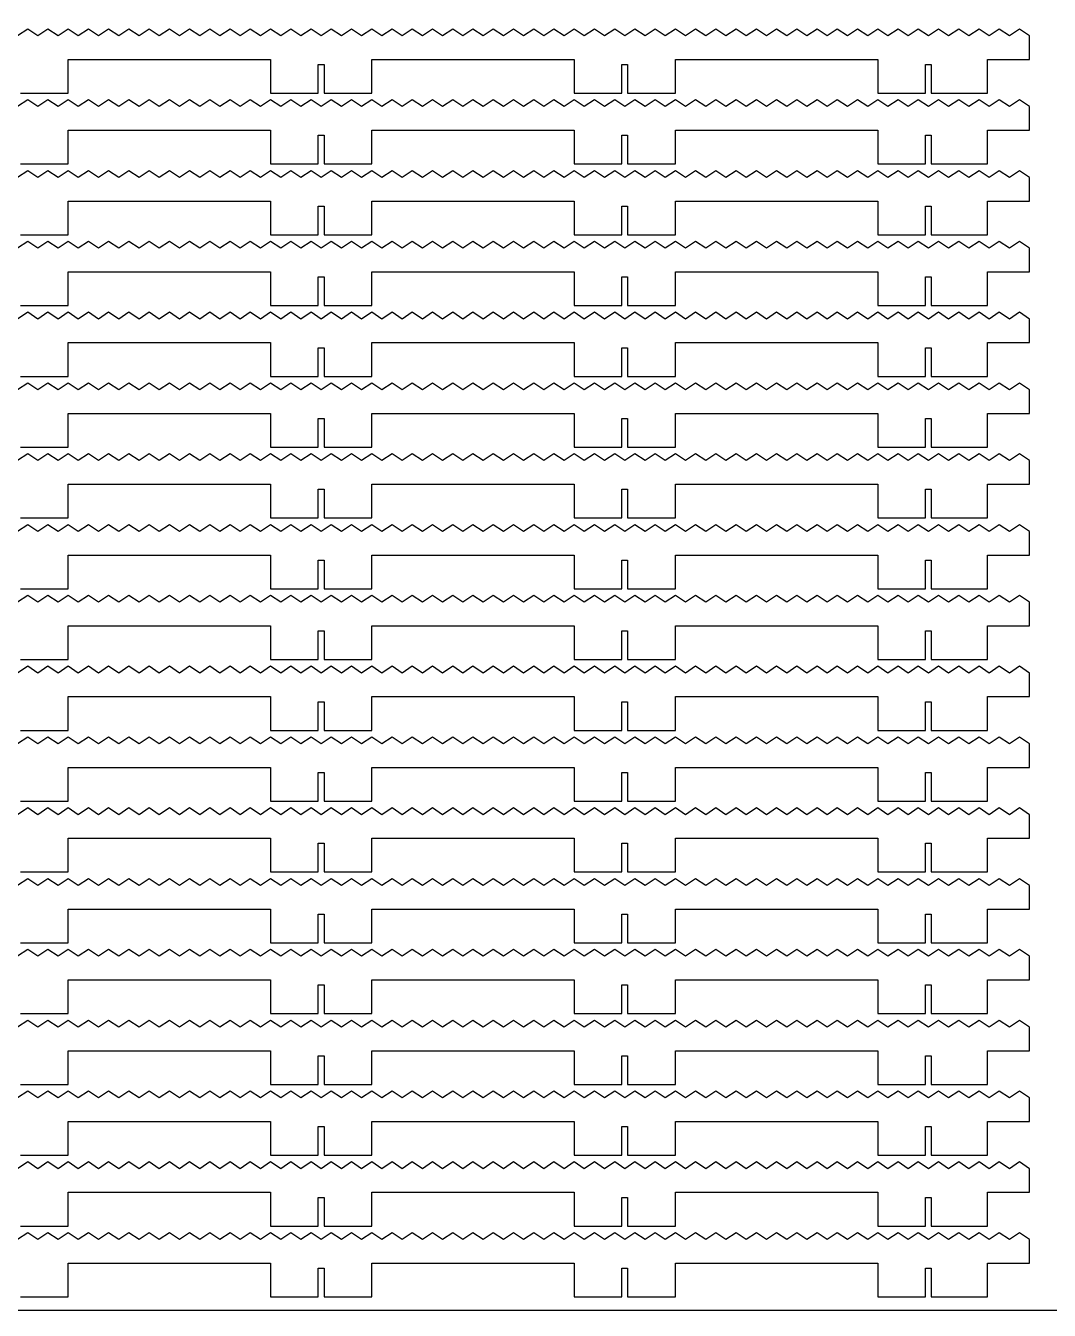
# Model space of a CAD drawing. Header units: millimetres. Extents: x 0 to 3048, y 0 to 1544.
# Drawn here: x 1817 to 2424, y 0 to 762 of the extents above; entities that cross this region are included whole.
import ezdxf

# ---------------------------------------------------------------- set-up
doc = ezdxf.new("R2010")
doc.units = ezdxf.units.MM
doc.layers.add('CUT', color=1, linetype='Continuous')
doc.layers.add('SHEET', color=8, linetype='Continuous')

msp = doc.modelspace()

# ---------------------------------------------------------------- linework, layer by layer
at = {"layer": 'CUT'}
for points in [[(1813.7, 722), (1842, 722), (1842, 742), (1962, 742), (1962, 722), (1990.3, 722), (1990.3, 739), (1993.7, 739), (1993.7, 722), (2022, 722), (2022, 742), (2142, 742), (2142, 722), (2170.3, 722), (2170.3, 739), (2173.7, 739), (2173.7, 722), (2202, 722), (2202, 742), (2322, 742), (2322, 722), (2350.3, 722), (2350.3, 739), (2353.7, 739), (2353.7, 722), (2387, 722), (2387, 742), (2412, 742), (2412, 756), (2406, 760), (2400, 756), (2394, 760), (2388, 756), (2382, 760), (2376, 756), (2370, 760), (2364, 756), (2358, 760), (2352, 756), (2346, 760), (2340, 756), (2334, 760), (2328, 756), (2322, 760), (2316, 756), (2310, 760), (2304, 756), (2298, 760), (2292, 756), (2286, 760), (2280, 756), (2274, 760), (2268, 756), (2262, 760), (2256, 756), (2250, 760), (2244, 756), (2238, 760), (2232, 756), (2226, 760), (2220, 756), (2214, 760), (2208, 756), (2202, 760), (2196, 756), (2190, 760), (2184, 756), (2178, 760), (2172, 756), (2166, 760), (2160, 756), (2154, 760), (2148, 756), (2142, 760), (2136, 756), (2130, 760), (2124, 756), (2118, 760), (2112, 756), (2106, 760), (2100, 756), (2094, 760), (2088, 756), (2082, 760), (2076, 756), (2070, 760), (2064, 756), (2058, 760), (2052, 756), (2046, 760), (2040, 756), (2034, 760), (2028, 756), (2022, 760), (2016, 756), (2010, 760), (2004, 756), (1998, 760), (1992, 756), (1986, 760), (1980, 756), (1974, 760), (1968, 756), (1962, 760), (1956, 756), (1950, 760), (1944, 756), (1938, 760), (1932, 756), (1926, 760), (1920, 756), (1914, 760), (1908, 756), (1902, 760), (1896, 756), (1890, 760), (1884, 756), (1878, 760), (1872, 756), (1866, 760), (1860, 756), (1854, 760), (1848, 756), (1842, 760), (1836, 756), (1830, 760), (1824, 756), (1818, 760), (1812, 756)], [(1813.7, 680), (1842, 680), (1842, 700), (1962, 700), (1962, 680), (1990.3, 680), (1990.3, 697), (1993.7, 697), (1993.7, 680), (2022, 680), (2022, 700), (2142, 700), (2142, 680), (2170.3, 680), (2170.3, 697), (2173.7, 697), (2173.7, 680), (2202, 680), (2202, 700), (2322, 700), (2322, 680), (2350.3, 680), (2350.3, 697), (2353.7, 697), (2353.7, 680), (2387, 680), (2387, 700), (2412, 700), (2412, 714), (2406, 718), (2400, 714), (2394, 718), (2388, 714), (2382, 718), (2376, 714), (2370, 718), (2364, 714), (2358, 718), (2352, 714), (2346, 718), (2340, 714), (2334, 718), (2328, 714), (2322, 718), (2316, 714), (2310, 718), (2304, 714), (2298, 718), (2292, 714), (2286, 718), (2280, 714), (2274, 718), (2268, 714), (2262, 718), (2256, 714), (2250, 718), (2244, 714), (2238, 718), (2232, 714), (2226, 718), (2220, 714), (2214, 718), (2208, 714), (2202, 718), (2196, 714), (2190, 718), (2184, 714), (2178, 718), (2172, 714), (2166, 718), (2160, 714), (2154, 718), (2148, 714), (2142, 718), (2136, 714), (2130, 718), (2124, 714), (2118, 718), (2112, 714), (2106, 718), (2100, 714), (2094, 718), (2088, 714), (2082, 718), (2076, 714), (2070, 718), (2064, 714), (2058, 718), (2052, 714), (2046, 718), (2040, 714), (2034, 718), (2028, 714), (2022, 718), (2016, 714), (2010, 718), (2004, 714), (1998, 718), (1992, 714), (1986, 718), (1980, 714), (1974, 718), (1968, 714), (1962, 718), (1956, 714), (1950, 718), (1944, 714), (1938, 718), (1932, 714), (1926, 718), (1920, 714), (1914, 718), (1908, 714), (1902, 718), (1896, 714), (1890, 718), (1884, 714), (1878, 718), (1872, 714), (1866, 718), (1860, 714), (1854, 718), (1848, 714), (1842, 718), (1836, 714), (1830, 718), (1824, 714), (1818, 718), (1812, 714)], [(1813.7, 638), (1842, 638), (1842, 658), (1962, 658), (1962, 638), (1990.3, 638), (1990.3, 655), (1993.7, 655), (1993.7, 638), (2022, 638), (2022, 658), (2142, 658), (2142, 638), (2170.3, 638), (2170.3, 655), (2173.7, 655), (2173.7, 638), (2202, 638), (2202, 658), (2322, 658), (2322, 638), (2350.3, 638), (2350.3, 655), (2353.7, 655), (2353.7, 638), (2387, 638), (2387, 658), (2412, 658), (2412, 672), (2406, 676), (2400, 672), (2394, 676), (2388, 672), (2382, 676), (2376, 672), (2370, 676), (2364, 672), (2358, 676), (2352, 672), (2346, 676), (2340, 672), (2334, 676), (2328, 672), (2322, 676), (2316, 672), (2310, 676), (2304, 672), (2298, 676), (2292, 672), (2286, 676), (2280, 672), (2274, 676), (2268, 672), (2262, 676), (2256, 672), (2250, 676), (2244, 672), (2238, 676), (2232, 672), (2226, 676), (2220, 672), (2214, 676), (2208, 672), (2202, 676), (2196, 672), (2190, 676), (2184, 672), (2178, 676), (2172, 672), (2166, 676), (2160, 672), (2154, 676), (2148, 672), (2142, 676), (2136, 672), (2130, 676), (2124, 672), (2118, 676), (2112, 672), (2106, 676), (2100, 672), (2094, 676), (2088, 672), (2082, 676), (2076, 672), (2070, 676), (2064, 672), (2058, 676), (2052, 672), (2046, 676), (2040, 672), (2034, 676), (2028, 672), (2022, 676), (2016, 672), (2010, 676), (2004, 672), (1998, 676), (1992, 672), (1986, 676), (1980, 672), (1974, 676), (1968, 672), (1962, 676), (1956, 672), (1950, 676), (1944, 672), (1938, 676), (1932, 672), (1926, 676), (1920, 672), (1914, 676), (1908, 672), (1902, 676), (1896, 672), (1890, 676), (1884, 672), (1878, 676), (1872, 672), (1866, 676), (1860, 672), (1854, 676), (1848, 672), (1842, 676), (1836, 672), (1830, 676), (1824, 672), (1818, 676), (1812, 672)], [(1813.7, 596), (1842, 596), (1842, 616), (1962, 616), (1962, 596), (1990.3, 596), (1990.3, 613), (1993.7, 613), (1993.7, 596), (2022, 596), (2022, 616), (2142, 616), (2142, 596), (2170.3, 596), (2170.3, 613), (2173.7, 613), (2173.7, 596), (2202, 596), (2202, 616), (2322, 616), (2322, 596), (2350.3, 596), (2350.3, 613), (2353.7, 613), (2353.7, 596), (2387, 596), (2387, 616), (2412, 616), (2412, 630), (2406, 634), (2400, 630), (2394, 634), (2388, 630), (2382, 634), (2376, 630), (2370, 634), (2364, 630), (2358, 634), (2352, 630), (2346, 634), (2340, 630), (2334, 634), (2328, 630), (2322, 634), (2316, 630), (2310, 634), (2304, 630), (2298, 634), (2292, 630), (2286, 634), (2280, 630), (2274, 634), (2268, 630), (2262, 634), (2256, 630), (2250, 634), (2244, 630), (2238, 634), (2232, 630), (2226, 634), (2220, 630), (2214, 634), (2208, 630), (2202, 634), (2196, 630), (2190, 634), (2184, 630), (2178, 634), (2172, 630), (2166, 634), (2160, 630), (2154, 634), (2148, 630), (2142, 634), (2136, 630), (2130, 634), (2124, 630), (2118, 634), (2112, 630), (2106, 634), (2100, 630), (2094, 634), (2088, 630), (2082, 634), (2076, 630), (2070, 634), (2064, 630), (2058, 634), (2052, 630), (2046, 634), (2040, 630), (2034, 634), (2028, 630), (2022, 634), (2016, 630), (2010, 634), (2004, 630), (1998, 634), (1992, 630), (1986, 634), (1980, 630), (1974, 634), (1968, 630), (1962, 634), (1956, 630), (1950, 634), (1944, 630), (1938, 634), (1932, 630), (1926, 634), (1920, 630), (1914, 634), (1908, 630), (1902, 634), (1896, 630), (1890, 634), (1884, 630), (1878, 634), (1872, 630), (1866, 634), (1860, 630), (1854, 634), (1848, 630), (1842, 634), (1836, 630), (1830, 634), (1824, 630), (1818, 634), (1812, 630)], [(1813.7, 554), (1842, 554), (1842, 574), (1962, 574), (1962, 554), (1990.3, 554), (1990.3, 571), (1993.7, 571), (1993.7, 554), (2022, 554), (2022, 574), (2142, 574), (2142, 554), (2170.3, 554), (2170.3, 571), (2173.7, 571), (2173.7, 554), (2202, 554), (2202, 574), (2322, 574), (2322, 554), (2350.3, 554), (2350.3, 571), (2353.7, 571), (2353.7, 554), (2387, 554), (2387, 574), (2412, 574), (2412, 588), (2406, 592), (2400, 588), (2394, 592), (2388, 588), (2382, 592), (2376, 588), (2370, 592), (2364, 588), (2358, 592), (2352, 588), (2346, 592), (2340, 588), (2334, 592), (2328, 588), (2322, 592), (2316, 588), (2310, 592), (2304, 588), (2298, 592), (2292, 588), (2286, 592), (2280, 588), (2274, 592), (2268, 588), (2262, 592), (2256, 588), (2250, 592), (2244, 588), (2238, 592), (2232, 588), (2226, 592), (2220, 588), (2214, 592), (2208, 588), (2202, 592), (2196, 588), (2190, 592), (2184, 588), (2178, 592), (2172, 588), (2166, 592), (2160, 588), (2154, 592), (2148, 588), (2142, 592), (2136, 588), (2130, 592), (2124, 588), (2118, 592), (2112, 588), (2106, 592), (2100, 588), (2094, 592), (2088, 588), (2082, 592), (2076, 588), (2070, 592), (2064, 588), (2058, 592), (2052, 588), (2046, 592), (2040, 588), (2034, 592), (2028, 588), (2022, 592), (2016, 588), (2010, 592), (2004, 588), (1998, 592), (1992, 588), (1986, 592), (1980, 588), (1974, 592), (1968, 588), (1962, 592), (1956, 588), (1950, 592), (1944, 588), (1938, 592), (1932, 588), (1926, 592), (1920, 588), (1914, 592), (1908, 588), (1902, 592), (1896, 588), (1890, 592), (1884, 588), (1878, 592), (1872, 588), (1866, 592), (1860, 588), (1854, 592), (1848, 588), (1842, 592), (1836, 588), (1830, 592), (1824, 588), (1818, 592), (1812, 588)], [(1813.7, 512), (1842, 512), (1842, 532), (1962, 532), (1962, 512), (1990.3, 512), (1990.3, 529), (1993.7, 529), (1993.7, 512), (2022, 512), (2022, 532), (2142, 532), (2142, 512), (2170.3, 512), (2170.3, 529), (2173.7, 529), (2173.7, 512), (2202, 512), (2202, 532), (2322, 532), (2322, 512), (2350.3, 512), (2350.3, 529), (2353.7, 529), (2353.7, 512), (2387, 512), (2387, 532), (2412, 532), (2412, 546), (2406, 550), (2400, 546), (2394, 550), (2388, 546), (2382, 550), (2376, 546), (2370, 550), (2364, 546), (2358, 550), (2352, 546), (2346, 550), (2340, 546), (2334, 550), (2328, 546), (2322, 550), (2316, 546), (2310, 550), (2304, 546), (2298, 550), (2292, 546), (2286, 550), (2280, 546), (2274, 550), (2268, 546), (2262, 550), (2256, 546), (2250, 550), (2244, 546), (2238, 550), (2232, 546), (2226, 550), (2220, 546), (2214, 550), (2208, 546), (2202, 550), (2196, 546), (2190, 550), (2184, 546), (2178, 550), (2172, 546), (2166, 550), (2160, 546), (2154, 550), (2148, 546), (2142, 550), (2136, 546), (2130, 550), (2124, 546), (2118, 550), (2112, 546), (2106, 550), (2100, 546), (2094, 550), (2088, 546), (2082, 550), (2076, 546), (2070, 550), (2064, 546), (2058, 550), (2052, 546), (2046, 550), (2040, 546), (2034, 550), (2028, 546), (2022, 550), (2016, 546), (2010, 550), (2004, 546), (1998, 550), (1992, 546), (1986, 550), (1980, 546), (1974, 550), (1968, 546), (1962, 550), (1956, 546), (1950, 550), (1944, 546), (1938, 550), (1932, 546), (1926, 550), (1920, 546), (1914, 550), (1908, 546), (1902, 550), (1896, 546), (1890, 550), (1884, 546), (1878, 550), (1872, 546), (1866, 550), (1860, 546), (1854, 550), (1848, 546), (1842, 550), (1836, 546), (1830, 550), (1824, 546), (1818, 550), (1812, 546)], [(1813.7, 470), (1842, 470), (1842, 490), (1962, 490), (1962, 470), (1990.3, 470), (1990.3, 487), (1993.7, 487), (1993.7, 470), (2022, 470), (2022, 490), (2142, 490), (2142, 470), (2170.3, 470), (2170.3, 487), (2173.7, 487), (2173.7, 470), (2202, 470), (2202, 490), (2322, 490), (2322, 470), (2350.3, 470), (2350.3, 487), (2353.7, 487), (2353.7, 470), (2387, 470), (2387, 490), (2412, 490), (2412, 504), (2406, 508), (2400, 504), (2394, 508), (2388, 504), (2382, 508), (2376, 504), (2370, 508), (2364, 504), (2358, 508), (2352, 504), (2346, 508), (2340, 504), (2334, 508), (2328, 504), (2322, 508), (2316, 504), (2310, 508), (2304, 504), (2298, 508), (2292, 504), (2286, 508), (2280, 504), (2274, 508), (2268, 504), (2262, 508), (2256, 504), (2250, 508), (2244, 504), (2238, 508), (2232, 504), (2226, 508), (2220, 504), (2214, 508), (2208, 504), (2202, 508), (2196, 504), (2190, 508), (2184, 504), (2178, 508), (2172, 504), (2166, 508), (2160, 504), (2154, 508), (2148, 504), (2142, 508), (2136, 504), (2130, 508), (2124, 504), (2118, 508), (2112, 504), (2106, 508), (2100, 504), (2094, 508), (2088, 504), (2082, 508), (2076, 504), (2070, 508), (2064, 504), (2058, 508), (2052, 504), (2046, 508), (2040, 504), (2034, 508), (2028, 504), (2022, 508), (2016, 504), (2010, 508), (2004, 504), (1998, 508), (1992, 504), (1986, 508), (1980, 504), (1974, 508), (1968, 504), (1962, 508), (1956, 504), (1950, 508), (1944, 504), (1938, 508), (1932, 504), (1926, 508), (1920, 504), (1914, 508), (1908, 504), (1902, 508), (1896, 504), (1890, 508), (1884, 504), (1878, 508), (1872, 504), (1866, 508), (1860, 504), (1854, 508), (1848, 504), (1842, 508), (1836, 504), (1830, 508), (1824, 504), (1818, 508), (1812, 504)], [(1813.7, 428), (1842, 428), (1842, 448), (1962, 448), (1962, 428), (1990.3, 428), (1990.3, 445), (1993.7, 445), (1993.7, 428), (2022, 428), (2022, 448), (2142, 448), (2142, 428), (2170.3, 428), (2170.3, 445), (2173.7, 445), (2173.7, 428), (2202, 428), (2202, 448), (2322, 448), (2322, 428), (2350.3, 428), (2350.3, 445), (2353.7, 445), (2353.7, 428), (2387, 428), (2387, 448), (2412, 448), (2412, 462), (2406, 466), (2400, 462), (2394, 466), (2388, 462), (2382, 466), (2376, 462), (2370, 466), (2364, 462), (2358, 466), (2352, 462), (2346, 466), (2340, 462), (2334, 466), (2328, 462), (2322, 466), (2316, 462), (2310, 466), (2304, 462), (2298, 466), (2292, 462), (2286, 466), (2280, 462), (2274, 466), (2268, 462), (2262, 466), (2256, 462), (2250, 466), (2244, 462), (2238, 466), (2232, 462), (2226, 466), (2220, 462), (2214, 466), (2208, 462), (2202, 466), (2196, 462), (2190, 466), (2184, 462), (2178, 466), (2172, 462), (2166, 466), (2160, 462), (2154, 466), (2148, 462), (2142, 466), (2136, 462), (2130, 466), (2124, 462), (2118, 466), (2112, 462), (2106, 466), (2100, 462), (2094, 466), (2088, 462), (2082, 466), (2076, 462), (2070, 466), (2064, 462), (2058, 466), (2052, 462), (2046, 466), (2040, 462), (2034, 466), (2028, 462), (2022, 466), (2016, 462), (2010, 466), (2004, 462), (1998, 466), (1992, 462), (1986, 466), (1980, 462), (1974, 466), (1968, 462), (1962, 466), (1956, 462), (1950, 466), (1944, 462), (1938, 466), (1932, 462), (1926, 466), (1920, 462), (1914, 466), (1908, 462), (1902, 466), (1896, 462), (1890, 466), (1884, 462), (1878, 466), (1872, 462), (1866, 466), (1860, 462), (1854, 466), (1848, 462), (1842, 466), (1836, 462), (1830, 466), (1824, 462), (1818, 466), (1812, 462)], [(1813.7, 386), (1842, 386), (1842, 406), (1962, 406), (1962, 386), (1990.3, 386), (1990.3, 403), (1993.7, 403), (1993.7, 386), (2022, 386), (2022, 406), (2142, 406), (2142, 386), (2170.3, 386), (2170.3, 403), (2173.7, 403), (2173.7, 386), (2202, 386), (2202, 406), (2322, 406), (2322, 386), (2350.3, 386), (2350.3, 403), (2353.7, 403), (2353.7, 386), (2387, 386), (2387, 406), (2412, 406), (2412, 420), (2406, 424), (2400, 420), (2394, 424), (2388, 420), (2382, 424), (2376, 420), (2370, 424), (2364, 420), (2358, 424), (2352, 420), (2346, 424), (2340, 420), (2334, 424), (2328, 420), (2322, 424), (2316, 420), (2310, 424), (2304, 420), (2298, 424), (2292, 420), (2286, 424), (2280, 420), (2274, 424), (2268, 420), (2262, 424), (2256, 420), (2250, 424), (2244, 420), (2238, 424), (2232, 420), (2226, 424), (2220, 420), (2214, 424), (2208, 420), (2202, 424), (2196, 420), (2190, 424), (2184, 420), (2178, 424), (2172, 420), (2166, 424), (2160, 420), (2154, 424), (2148, 420), (2142, 424), (2136, 420), (2130, 424), (2124, 420), (2118, 424), (2112, 420), (2106, 424), (2100, 420), (2094, 424), (2088, 420), (2082, 424), (2076, 420), (2070, 424), (2064, 420), (2058, 424), (2052, 420), (2046, 424), (2040, 420), (2034, 424), (2028, 420), (2022, 424), (2016, 420), (2010, 424), (2004, 420), (1998, 424), (1992, 420), (1986, 424), (1980, 420), (1974, 424), (1968, 420), (1962, 424), (1956, 420), (1950, 424), (1944, 420), (1938, 424), (1932, 420), (1926, 424), (1920, 420), (1914, 424), (1908, 420), (1902, 424), (1896, 420), (1890, 424), (1884, 420), (1878, 424), (1872, 420), (1866, 424), (1860, 420), (1854, 424), (1848, 420), (1842, 424), (1836, 420), (1830, 424), (1824, 420), (1818, 424), (1812, 420)], [(1813.7, 344), (1842, 344), (1842, 364), (1962, 364), (1962, 344), (1990.3, 344), (1990.3, 361), (1993.7, 361), (1993.7, 344), (2022, 344), (2022, 364), (2142, 364), (2142, 344), (2170.3, 344), (2170.3, 361), (2173.7, 361), (2173.7, 344), (2202, 344), (2202, 364), (2322, 364), (2322, 344), (2350.3, 344), (2350.3, 361), (2353.7, 361), (2353.7, 344), (2387, 344), (2387, 364), (2412, 364), (2412, 378), (2406, 382), (2400, 378), (2394, 382), (2388, 378), (2382, 382), (2376, 378), (2370, 382), (2364, 378), (2358, 382), (2352, 378), (2346, 382), (2340, 378), (2334, 382), (2328, 378), (2322, 382), (2316, 378), (2310, 382), (2304, 378), (2298, 382), (2292, 378), (2286, 382), (2280, 378), (2274, 382), (2268, 378), (2262, 382), (2256, 378), (2250, 382), (2244, 378), (2238, 382), (2232, 378), (2226, 382), (2220, 378), (2214, 382), (2208, 378), (2202, 382), (2196, 378), (2190, 382), (2184, 378), (2178, 382), (2172, 378), (2166, 382), (2160, 378), (2154, 382), (2148, 378), (2142, 382), (2136, 378), (2130, 382), (2124, 378), (2118, 382), (2112, 378), (2106, 382), (2100, 378), (2094, 382), (2088, 378), (2082, 382), (2076, 378), (2070, 382), (2064, 378), (2058, 382), (2052, 378), (2046, 382), (2040, 378), (2034, 382), (2028, 378), (2022, 382), (2016, 378), (2010, 382), (2004, 378), (1998, 382), (1992, 378), (1986, 382), (1980, 378), (1974, 382), (1968, 378), (1962, 382), (1956, 378), (1950, 382), (1944, 378), (1938, 382), (1932, 378), (1926, 382), (1920, 378), (1914, 382), (1908, 378), (1902, 382), (1896, 378), (1890, 382), (1884, 378), (1878, 382), (1872, 378), (1866, 382), (1860, 378), (1854, 382), (1848, 378), (1842, 382), (1836, 378), (1830, 382), (1824, 378), (1818, 382), (1812, 378)], [(1813.7, 302), (1842, 302), (1842, 322), (1962, 322), (1962, 302), (1990.3, 302), (1990.3, 319), (1993.7, 319), (1993.7, 302), (2022, 302), (2022, 322), (2142, 322), (2142, 302), (2170.3, 302), (2170.3, 319), (2173.7, 319), (2173.7, 302), (2202, 302), (2202, 322), (2322, 322), (2322, 302), (2350.3, 302), (2350.3, 319), (2353.7, 319), (2353.7, 302), (2387, 302), (2387, 322), (2412, 322), (2412, 336), (2406, 340), (2400, 336), (2394, 340), (2388, 336), (2382, 340), (2376, 336), (2370, 340), (2364, 336), (2358, 340), (2352, 336), (2346, 340), (2340, 336), (2334, 340), (2328, 336), (2322, 340), (2316, 336), (2310, 340), (2304, 336), (2298, 340), (2292, 336), (2286, 340), (2280, 336), (2274, 340), (2268, 336), (2262, 340), (2256, 336), (2250, 340), (2244, 336), (2238, 340), (2232, 336), (2226, 340), (2220, 336), (2214, 340), (2208, 336), (2202, 340), (2196, 336), (2190, 340), (2184, 336), (2178, 340), (2172, 336), (2166, 340), (2160, 336), (2154, 340), (2148, 336), (2142, 340), (2136, 336), (2130, 340), (2124, 336), (2118, 340), (2112, 336), (2106, 340), (2100, 336), (2094, 340), (2088, 336), (2082, 340), (2076, 336), (2070, 340), (2064, 336), (2058, 340), (2052, 336), (2046, 340), (2040, 336), (2034, 340), (2028, 336), (2022, 340), (2016, 336), (2010, 340), (2004, 336), (1998, 340), (1992, 336), (1986, 340), (1980, 336), (1974, 340), (1968, 336), (1962, 340), (1956, 336), (1950, 340), (1944, 336), (1938, 340), (1932, 336), (1926, 340), (1920, 336), (1914, 340), (1908, 336), (1902, 340), (1896, 336), (1890, 340), (1884, 336), (1878, 340), (1872, 336), (1866, 340), (1860, 336), (1854, 340), (1848, 336), (1842, 340), (1836, 336), (1830, 340), (1824, 336), (1818, 340), (1812, 336)], [(1813.7, 260), (1842, 260), (1842, 280), (1962, 280), (1962, 260), (1990.3, 260), (1990.3, 277), (1993.7, 277), (1993.7, 260), (2022, 260), (2022, 280), (2142, 280), (2142, 260), (2170.3, 260), (2170.3, 277), (2173.7, 277), (2173.7, 260), (2202, 260), (2202, 280), (2322, 280), (2322, 260), (2350.3, 260), (2350.3, 277), (2353.7, 277), (2353.7, 260), (2387, 260), (2387, 280), (2412, 280), (2412, 294), (2406, 298), (2400, 294), (2394, 298), (2388, 294), (2382, 298), (2376, 294), (2370, 298), (2364, 294), (2358, 298), (2352, 294), (2346, 298), (2340, 294), (2334, 298), (2328, 294), (2322, 298), (2316, 294), (2310, 298), (2304, 294), (2298, 298), (2292, 294), (2286, 298), (2280, 294), (2274, 298), (2268, 294), (2262, 298), (2256, 294), (2250, 298), (2244, 294), (2238, 298), (2232, 294), (2226, 298), (2220, 294), (2214, 298), (2208, 294), (2202, 298), (2196, 294), (2190, 298), (2184, 294), (2178, 298), (2172, 294), (2166, 298), (2160, 294), (2154, 298), (2148, 294), (2142, 298), (2136, 294), (2130, 298), (2124, 294), (2118, 298), (2112, 294), (2106, 298), (2100, 294), (2094, 298), (2088, 294), (2082, 298), (2076, 294), (2070, 298), (2064, 294), (2058, 298), (2052, 294), (2046, 298), (2040, 294), (2034, 298), (2028, 294), (2022, 298), (2016, 294), (2010, 298), (2004, 294), (1998, 298), (1992, 294), (1986, 298), (1980, 294), (1974, 298), (1968, 294), (1962, 298), (1956, 294), (1950, 298), (1944, 294), (1938, 298), (1932, 294), (1926, 298), (1920, 294), (1914, 298), (1908, 294), (1902, 298), (1896, 294), (1890, 298), (1884, 294), (1878, 298), (1872, 294), (1866, 298), (1860, 294), (1854, 298), (1848, 294), (1842, 298), (1836, 294), (1830, 298), (1824, 294), (1818, 298), (1812, 294)], [(1813.7, 218), (1842, 218), (1842, 238), (1962, 238), (1962, 218), (1990.3, 218), (1990.3, 235), (1993.7, 235), (1993.7, 218), (2022, 218), (2022, 238), (2142, 238), (2142, 218), (2170.3, 218), (2170.3, 235), (2173.7, 235), (2173.7, 218), (2202, 218), (2202, 238), (2322, 238), (2322, 218), (2350.3, 218), (2350.3, 235), (2353.7, 235), (2353.7, 218), (2387, 218), (2387, 238), (2412, 238), (2412, 252), (2406, 256), (2400, 252), (2394, 256), (2388, 252), (2382, 256), (2376, 252), (2370, 256), (2364, 252), (2358, 256), (2352, 252), (2346, 256), (2340, 252), (2334, 256), (2328, 252), (2322, 256), (2316, 252), (2310, 256), (2304, 252), (2298, 256), (2292, 252), (2286, 256), (2280, 252), (2274, 256), (2268, 252), (2262, 256), (2256, 252), (2250, 256), (2244, 252), (2238, 256), (2232, 252), (2226, 256), (2220, 252), (2214, 256), (2208, 252), (2202, 256), (2196, 252), (2190, 256), (2184, 252), (2178, 256), (2172, 252), (2166, 256), (2160, 252), (2154, 256), (2148, 252), (2142, 256), (2136, 252), (2130, 256), (2124, 252), (2118, 256), (2112, 252), (2106, 256), (2100, 252), (2094, 256), (2088, 252), (2082, 256), (2076, 252), (2070, 256), (2064, 252), (2058, 256), (2052, 252), (2046, 256), (2040, 252), (2034, 256), (2028, 252), (2022, 256), (2016, 252), (2010, 256), (2004, 252), (1998, 256), (1992, 252), (1986, 256), (1980, 252), (1974, 256), (1968, 252), (1962, 256), (1956, 252), (1950, 256), (1944, 252), (1938, 256), (1932, 252), (1926, 256), (1920, 252), (1914, 256), (1908, 252), (1902, 256), (1896, 252), (1890, 256), (1884, 252), (1878, 256), (1872, 252), (1866, 256), (1860, 252), (1854, 256), (1848, 252), (1842, 256), (1836, 252), (1830, 256), (1824, 252), (1818, 256), (1812, 252)], [(1813.7, 176), (1842, 176), (1842, 196), (1962, 196), (1962, 176), (1990.3, 176), (1990.3, 193), (1993.7, 193), (1993.7, 176), (2022, 176), (2022, 196), (2142, 196), (2142, 176), (2170.3, 176), (2170.3, 193), (2173.7, 193), (2173.7, 176), (2202, 176), (2202, 196), (2322, 196), (2322, 176), (2350.3, 176), (2350.3, 193), (2353.7, 193), (2353.7, 176), (2387, 176), (2387, 196), (2412, 196), (2412, 210), (2406, 214), (2400, 210), (2394, 214), (2388, 210), (2382, 214), (2376, 210), (2370, 214), (2364, 210), (2358, 214), (2352, 210), (2346, 214), (2340, 210), (2334, 214), (2328, 210), (2322, 214), (2316, 210), (2310, 214), (2304, 210), (2298, 214), (2292, 210), (2286, 214), (2280, 210), (2274, 214), (2268, 210), (2262, 214), (2256, 210), (2250, 214), (2244, 210), (2238, 214), (2232, 210), (2226, 214), (2220, 210), (2214, 214), (2208, 210), (2202, 214), (2196, 210), (2190, 214), (2184, 210), (2178, 214), (2172, 210), (2166, 214), (2160, 210), (2154, 214), (2148, 210), (2142, 214), (2136, 210), (2130, 214), (2124, 210), (2118, 214), (2112, 210), (2106, 214), (2100, 210), (2094, 214), (2088, 210), (2082, 214), (2076, 210), (2070, 214), (2064, 210), (2058, 214), (2052, 210), (2046, 214), (2040, 210), (2034, 214), (2028, 210), (2022, 214), (2016, 210), (2010, 214), (2004, 210), (1998, 214), (1992, 210), (1986, 214), (1980, 210), (1974, 214), (1968, 210), (1962, 214), (1956, 210), (1950, 214), (1944, 210), (1938, 214), (1932, 210), (1926, 214), (1920, 210), (1914, 214), (1908, 210), (1902, 214), (1896, 210), (1890, 214), (1884, 210), (1878, 214), (1872, 210), (1866, 214), (1860, 210), (1854, 214), (1848, 210), (1842, 214), (1836, 210), (1830, 214), (1824, 210), (1818, 214), (1812, 210)], [(1813.7, 134), (1842, 134), (1842, 154), (1962, 154), (1962, 134), (1990.3, 134), (1990.3, 151), (1993.7, 151), (1993.7, 134), (2022, 134), (2022, 154), (2142, 154), (2142, 134), (2170.3, 134), (2170.3, 151), (2173.7, 151), (2173.7, 134), (2202, 134), (2202, 154), (2322, 154), (2322, 134), (2350.3, 134), (2350.3, 151), (2353.7, 151), (2353.7, 134), (2387, 134), (2387, 154), (2412, 154), (2412, 168), (2406, 172), (2400, 168), (2394, 172), (2388, 168), (2382, 172), (2376, 168), (2370, 172), (2364, 168), (2358, 172), (2352, 168), (2346, 172), (2340, 168), (2334, 172), (2328, 168), (2322, 172), (2316, 168), (2310, 172), (2304, 168), (2298, 172), (2292, 168), (2286, 172), (2280, 168), (2274, 172), (2268, 168), (2262, 172), (2256, 168), (2250, 172), (2244, 168), (2238, 172), (2232, 168), (2226, 172), (2220, 168), (2214, 172), (2208, 168), (2202, 172), (2196, 168), (2190, 172), (2184, 168), (2178, 172), (2172, 168), (2166, 172), (2160, 168), (2154, 172), (2148, 168), (2142, 172), (2136, 168), (2130, 172), (2124, 168), (2118, 172), (2112, 168), (2106, 172), (2100, 168), (2094, 172), (2088, 168), (2082, 172), (2076, 168), (2070, 172), (2064, 168), (2058, 172), (2052, 168), (2046, 172), (2040, 168), (2034, 172), (2028, 168), (2022, 172), (2016, 168), (2010, 172), (2004, 168), (1998, 172), (1992, 168), (1986, 172), (1980, 168), (1974, 172), (1968, 168), (1962, 172), (1956, 168), (1950, 172), (1944, 168), (1938, 172), (1932, 168), (1926, 172), (1920, 168), (1914, 172), (1908, 168), (1902, 172), (1896, 168), (1890, 172), (1884, 168), (1878, 172), (1872, 168), (1866, 172), (1860, 168), (1854, 172), (1848, 168), (1842, 172), (1836, 168), (1830, 172), (1824, 168), (1818, 172), (1812, 168)], [(1813.7, 92), (1842, 92), (1842, 112), (1962, 112), (1962, 92), (1990.3, 92), (1990.3, 109), (1993.7, 109), (1993.7, 92), (2022, 92), (2022, 112), (2142, 112), (2142, 92), (2170.3, 92), (2170.3, 109), (2173.7, 109), (2173.7, 92), (2202, 92), (2202, 112), (2322, 112), (2322, 92), (2350.3, 92), (2350.3, 109), (2353.7, 109), (2353.7, 92), (2387, 92), (2387, 112), (2412, 112), (2412, 126), (2406, 130), (2400, 126), (2394, 130), (2388, 126), (2382, 130), (2376, 126), (2370, 130), (2364, 126), (2358, 130), (2352, 126), (2346, 130), (2340, 126), (2334, 130), (2328, 126), (2322, 130), (2316, 126), (2310, 130), (2304, 126), (2298, 130), (2292, 126), (2286, 130), (2280, 126), (2274, 130), (2268, 126), (2262, 130), (2256, 126), (2250, 130), (2244, 126), (2238, 130), (2232, 126), (2226, 130), (2220, 126), (2214, 130), (2208, 126), (2202, 130), (2196, 126), (2190, 130), (2184, 126), (2178, 130), (2172, 126), (2166, 130), (2160, 126), (2154, 130), (2148, 126), (2142, 130), (2136, 126), (2130, 130), (2124, 126), (2118, 130), (2112, 126), (2106, 130), (2100, 126), (2094, 130), (2088, 126), (2082, 130), (2076, 126), (2070, 130), (2064, 126), (2058, 130), (2052, 126), (2046, 130), (2040, 126), (2034, 130), (2028, 126), (2022, 130), (2016, 126), (2010, 130), (2004, 126), (1998, 130), (1992, 126), (1986, 130), (1980, 126), (1974, 130), (1968, 126), (1962, 130), (1956, 126), (1950, 130), (1944, 126), (1938, 130), (1932, 126), (1926, 130), (1920, 126), (1914, 130), (1908, 126), (1902, 130), (1896, 126), (1890, 130), (1884, 126), (1878, 130), (1872, 126), (1866, 130), (1860, 126), (1854, 130), (1848, 126), (1842, 130), (1836, 126), (1830, 130), (1824, 126), (1818, 130), (1812, 126)], [(1813.7, 50), (1842, 50), (1842, 70), (1962, 70), (1962, 50), (1990.3, 50), (1990.3, 67), (1993.7, 67), (1993.7, 50), (2022, 50), (2022, 70), (2142, 70), (2142, 50), (2170.3, 50), (2170.3, 67), (2173.7, 67), (2173.7, 50), (2202, 50), (2202, 70), (2322, 70), (2322, 50), (2350.3, 50), (2350.3, 67), (2353.7, 67), (2353.7, 50), (2387, 50), (2387, 70), (2412, 70), (2412, 84), (2406, 88), (2400, 84), (2394, 88), (2388, 84), (2382, 88), (2376, 84), (2370, 88), (2364, 84), (2358, 88), (2352, 84), (2346, 88), (2340, 84), (2334, 88), (2328, 84), (2322, 88), (2316, 84), (2310, 88), (2304, 84), (2298, 88), (2292, 84), (2286, 88), (2280, 84), (2274, 88), (2268, 84), (2262, 88), (2256, 84), (2250, 88), (2244, 84), (2238, 88), (2232, 84), (2226, 88), (2220, 84), (2214, 88), (2208, 84), (2202, 88), (2196, 84), (2190, 88), (2184, 84), (2178, 88), (2172, 84), (2166, 88), (2160, 84), (2154, 88), (2148, 84), (2142, 88), (2136, 84), (2130, 88), (2124, 84), (2118, 88), (2112, 84), (2106, 88), (2100, 84), (2094, 88), (2088, 84), (2082, 88), (2076, 84), (2070, 88), (2064, 84), (2058, 88), (2052, 84), (2046, 88), (2040, 84), (2034, 88), (2028, 84), (2022, 88), (2016, 84), (2010, 88), (2004, 84), (1998, 88), (1992, 84), (1986, 88), (1980, 84), (1974, 88), (1968, 84), (1962, 88), (1956, 84), (1950, 88), (1944, 84), (1938, 88), (1932, 84), (1926, 88), (1920, 84), (1914, 88), (1908, 84), (1902, 88), (1896, 84), (1890, 88), (1884, 84), (1878, 88), (1872, 84), (1866, 88), (1860, 84), (1854, 88), (1848, 84), (1842, 88), (1836, 84), (1830, 88), (1824, 84), (1818, 88), (1812, 84)], [(1813.7, 8), (1842, 8), (1842, 28), (1962, 28), (1962, 8), (1990.3, 8), (1990.3, 25), (1993.7, 25), (1993.7, 8), (2022, 8), (2022, 28), (2142, 28), (2142, 8), (2170.3, 8), (2170.3, 25), (2173.7, 25), (2173.7, 8), (2202, 8), (2202, 28), (2322, 28), (2322, 8), (2350.3, 8), (2350.3, 25), (2353.7, 25), (2353.7, 8), (2387, 8), (2387, 28), (2412, 28), (2412, 42), (2406, 46), (2400, 42), (2394, 46), (2388, 42), (2382, 46), (2376, 42), (2370, 46), (2364, 42), (2358, 46), (2352, 42), (2346, 46), (2340, 42), (2334, 46), (2328, 42), (2322, 46), (2316, 42), (2310, 46), (2304, 42), (2298, 46), (2292, 42), (2286, 46), (2280, 42), (2274, 46), (2268, 42), (2262, 46), (2256, 42), (2250, 46), (2244, 42), (2238, 46), (2232, 42), (2226, 46), (2220, 42), (2214, 46), (2208, 42), (2202, 46), (2196, 42), (2190, 46), (2184, 42), (2178, 46), (2172, 42), (2166, 46), (2160, 42), (2154, 46), (2148, 42), (2142, 46), (2136, 42), (2130, 46), (2124, 42), (2118, 46), (2112, 42), (2106, 46), (2100, 42), (2094, 46), (2088, 42), (2082, 46), (2076, 42), (2070, 46), (2064, 42), (2058, 46), (2052, 42), (2046, 46), (2040, 42), (2034, 46), (2028, 42), (2022, 46), (2016, 42), (2010, 46), (2004, 42), (1998, 46), (1992, 42), (1986, 46), (1980, 42), (1974, 46), (1968, 42), (1962, 46), (1956, 42), (1950, 46), (1944, 42), (1938, 46), (1932, 42), (1926, 46), (1920, 42), (1914, 46), (1908, 42), (1902, 46), (1896, 42), (1890, 46), (1884, 42), (1878, 46), (1872, 42), (1866, 46), (1860, 42), (1854, 46), (1848, 42), (1842, 46), (1836, 42), (1830, 46), (1824, 42), (1818, 46), (1812, 42)]]:
    msp.add_lwpolyline(points, dxfattribs=at)
at = {"layer": 'SHEET'}
msp.add_lwpolyline([(0, 0), (3048, 0), (3048, 1524), (0, 1524)], close=True, dxfattribs=at)

doc.saveas('drawing.dxf')
